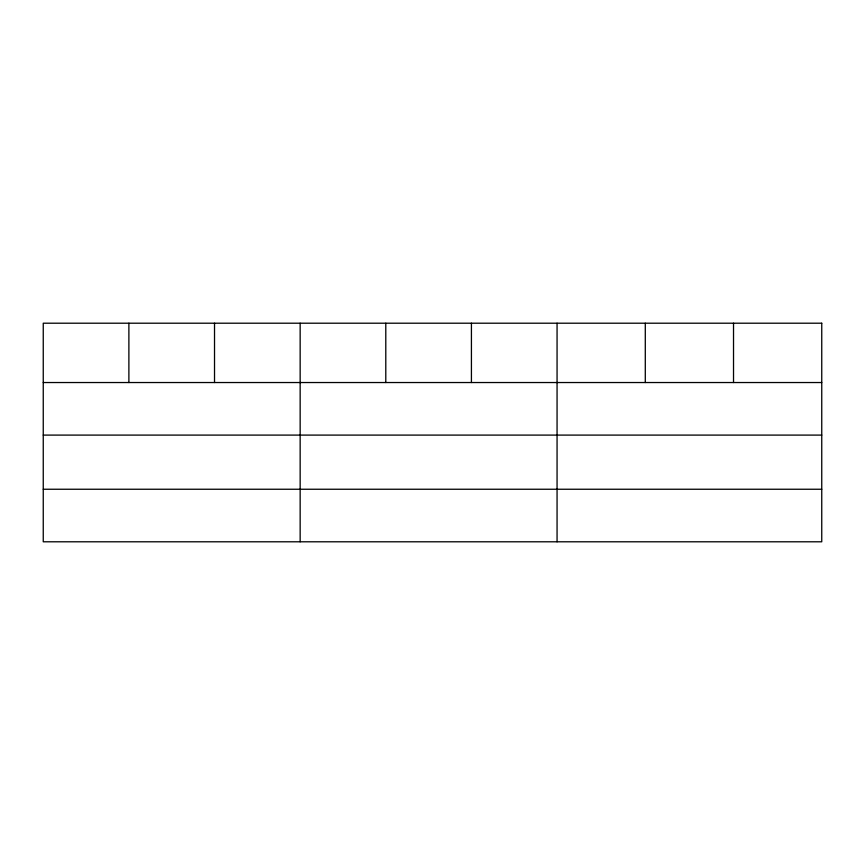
<?xml version="1.0" encoding="UTF-8"?>
<svg xmlns="http://www.w3.org/2000/svg" width="865" height="865" viewBox="0 0 865 865"><rect width="100%" height="100%" fill="white"/><g stroke="black" fill="none" stroke-linecap="round" stroke-linejoin="round"><path stroke-width="1.3" d="M43.25 382.535L821.75 382.535M43.25 435.095L821.75 435.095M43.25 489.244L821.75 489.244M733.52 323.207L733.52 382.535M645.29 323.207L645.29 382.535M557.06 323.207L557.06 541.793M471.425 323.207L471.425 382.535M385.79 323.207L385.79 382.535M300.155 323.207L300.155 541.793M214.52 323.207L214.52 382.535M128.885 323.207L128.885 382.535M821.75 323.207L43.25 323.207L43.25 541.793L821.75 541.793L821.75 323.207"/></g></svg>
